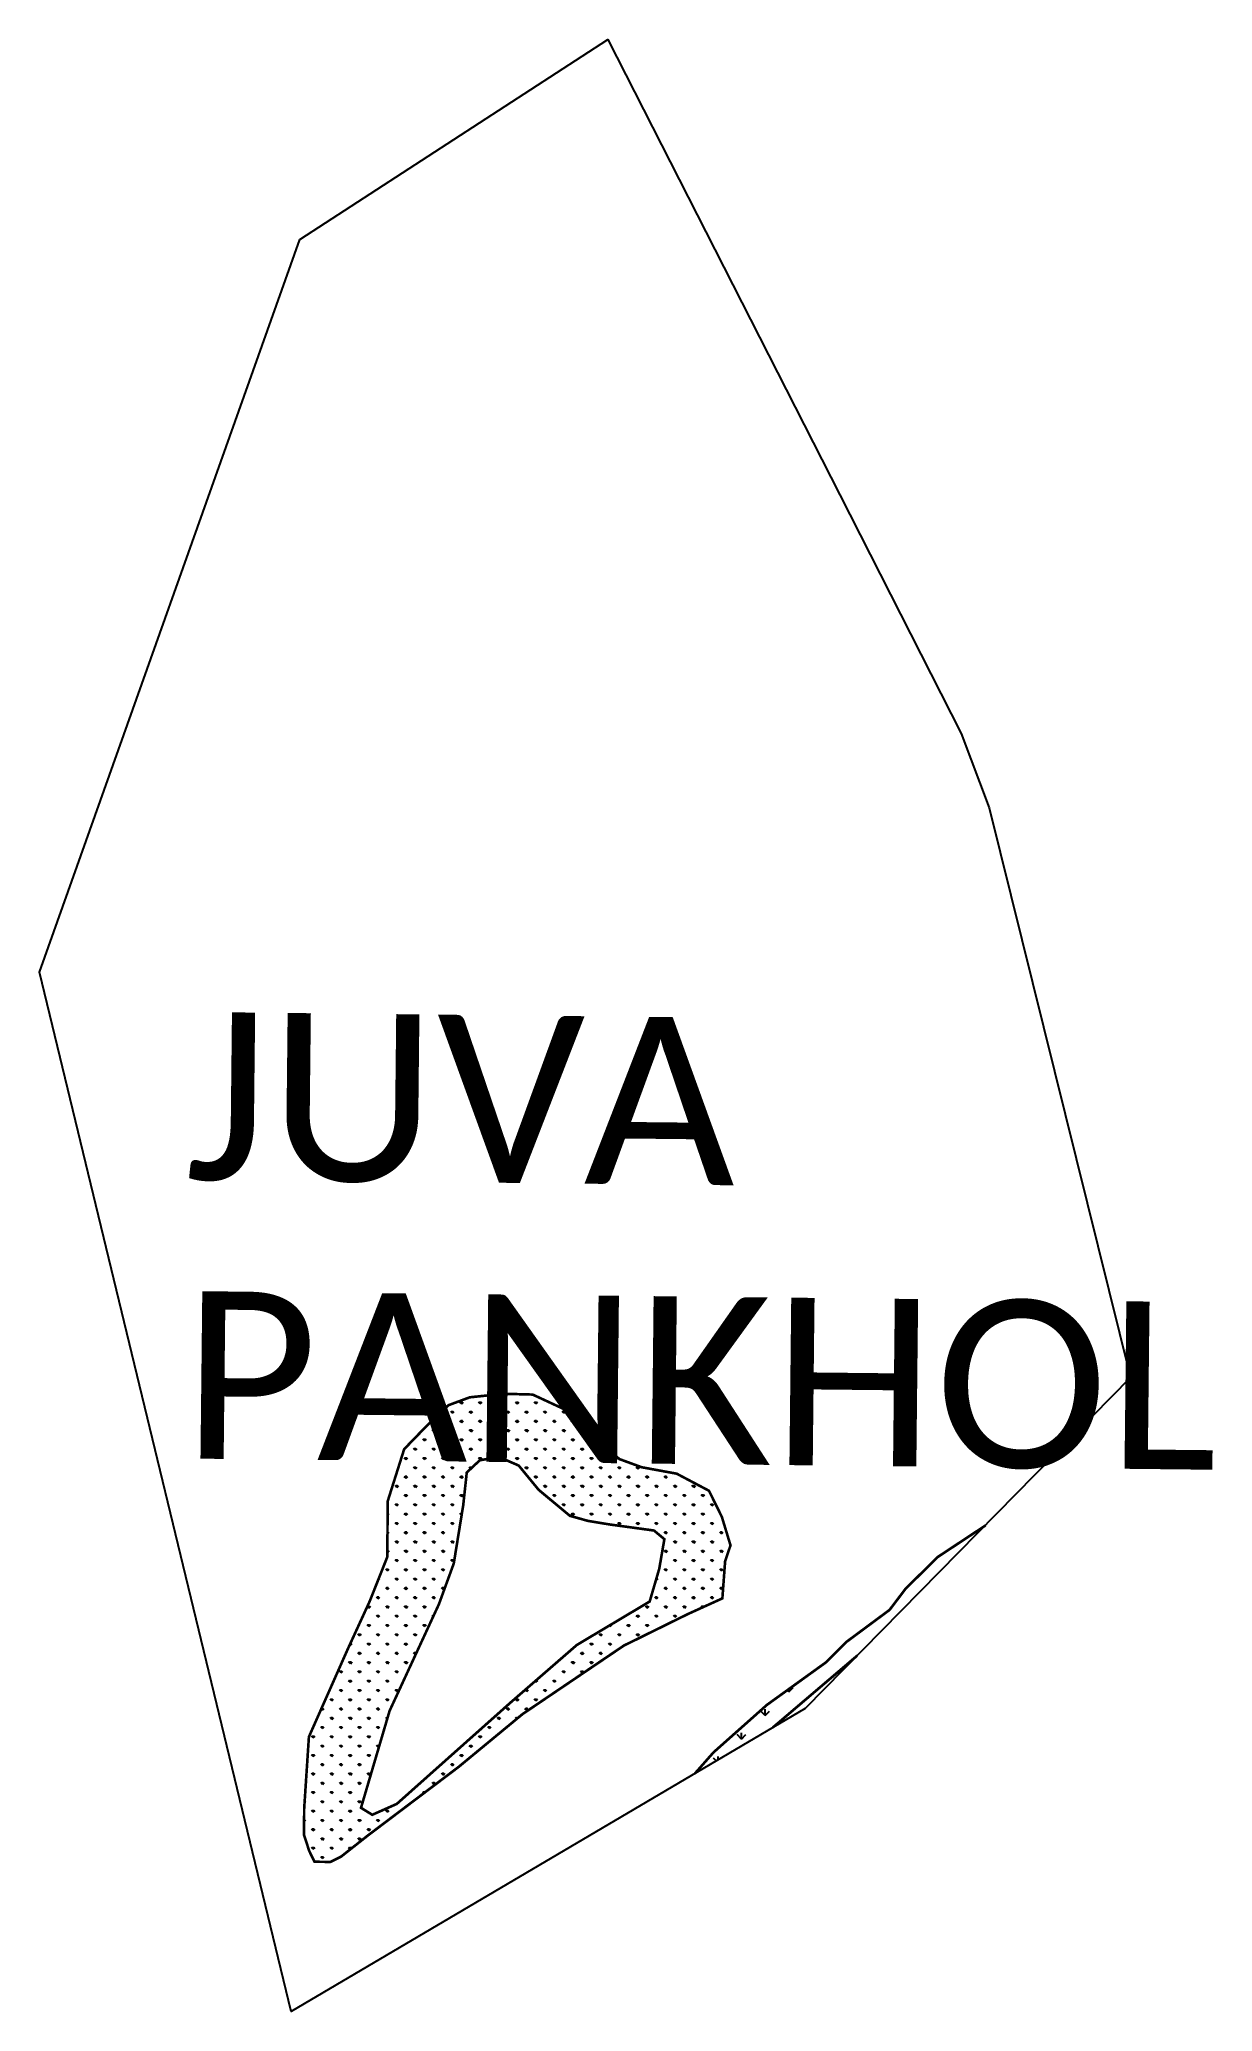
# Model space of a CAD drawing. Header units: metres. Extents: x 335398 to 336292, y 1783666 to 1785169.
import ezdxf

# ---------------------------------------------------------------- set-up
doc = ezdxf.new("R2010")
doc.units = ezdxf.units.M
doc.layers.add('MANGROOVES BUFFER ZONE', color=120, linetype='Continuous')
doc.layers.add('VILLAGE NAME', color=250, linetype='Continuous')

msp = doc.modelspace()

# ---------------------------------------------------------------- hatches: boundary and pattern name
at = {"layer": 'MANGROOVES BUFFER ZONE'}
h = msp.add_hatch(dxfattribs=at)
h.set_pattern_fill('GRASS', color=256, scale=10)
h.set_pattern_definition([(90, (0, 0), (-7.07106781, 7.07106781), [1.875, -12.26713563]), (45, (0, 0), (-7.07106781, 7.07106781), [1.875, -8.125]), (135, (0, 0), (-7.07106781, -7.07106781), [1.875, -8.125])])
h.paths.add_polyline_path([(335803.1, 1784123.1), (335774.2, 1784136.5), (335751.9, 1784137.1), (335726.3, 1784134.4), (335710.1, 1784128.4), (335694.8, 1784114), (335676.3, 1784094.9), (335663.7, 1784055.1), (335663.5, 1784012.9), (335650, 1783978.9), (335633.2, 1783942.3), (335603.7, 1783875.7), (335600.1, 1783821), (335600, 1783800.8), (335604, 1783788.6), (335608, 1783780.5), (335620.1, 1783780.4), (335628.2, 1783784.4), (335648.6, 1783800.5), (335717.7, 1783852.7), (335766.5, 1783893), (335843.7, 1783945.2), (335892.4, 1783969.2), (335918.8, 1783981.2), (335920.9, 1784009.5), (335925, 1784021.6), (335918.4, 1784043.3), (335908.6, 1784063.2), (335884, 1784076.2), (335857.4, 1784081.1), (335840.4, 1784087.3), (335823.4, 1784101.2)])
h.paths.add_polyline_path([(335763.6, 1784082.4), (335778.8, 1784063.9), (335802.6, 1784044.1), (335816.5, 1784040.2), (335833, 1784037.5), (335866.7, 1784032.9), (335874.6, 1784026.3), (335870.7, 1784003.8), (335863.4, 1783978.8), (335807.9, 1783945.7), (335757.7, 1783902.1), (335670.7, 1783824.6), (335652, 1783816.3), (335643.4, 1783821.6), (335665.2, 1783895.5), (335702.8, 1783976.8), (335714.1, 1784007.8), (335721.3, 1784052.1), (335724, 1784077.1), (335733.9, 1784086.4), (335748.4, 1784089)], flags=16)
h = msp.add_hatch(dxfattribs=at)
h.set_pattern_fill('GRASS', color=256)
h.paths.add_polyline_path([(336021.6, 1783937.6), (336118.4, 1784036), (336082.9, 1784012.7), (336058.4, 1783988.5), (336046.2, 1783972.4), (336013.7, 1783948.3), (335997.4, 1783932.2), (335952.7, 1783900), (335912, 1783863.8), (335897.8, 1783847.7), (335957.2, 1783882.7), (335957.7, 1783883.2)])

# ---------------------------------------------------------------- linework, layer by layer
at = {"color": 3}
msp.add_lwpolyline([(335596.7, 1785016.5), (335831.6, 1785169), (336008.3, 1784822.1), (336100.8, 1784640.3), (336122.1, 1784583.5), (336229.8, 1784149.4), (335981.9, 1783897.3), (335590.1, 1783666.4), (335398.3, 1784458.4), (335596.7, 1785016.5)], dxfattribs=at)
at = {"layer": 'MANGROOVES BUFFER ZONE', "const_width": 2}
for points in [[(335803.1, 1784123.1), (335774.2, 1784136.5), (335751.9, 1784137.1), (335726.3, 1784134.4), (335710.1, 1784128.4), (335694.8, 1784114), (335676.3, 1784094.9), (335663.7, 1784055.1), (335663.5, 1784012.9), (335650, 1783978.9), (335633.2, 1783942.3), (335603.7, 1783875.7), (335600.1, 1783821), (335600, 1783800.8), (335604, 1783788.6), (335608, 1783780.5), (335620.1, 1783780.4), (335628.2, 1783784.4), (335648.6, 1783800.5), (335717.7, 1783852.7), (335766.5, 1783893), (335843.7, 1783945.2), (335892.4, 1783969.2), (335918.8, 1783981.2), (335920.9, 1784009.5), (335925, 1784021.6), (335918.4, 1784043.3), (335908.6, 1784063.2), (335884, 1784076.2), (335857.4, 1784081.1), (335840.4, 1784087.3), (335823.4, 1784101.2), (335803.1, 1784123.1)], [(335763.6, 1784082.4), (335778.8, 1784063.9), (335802.6, 1784044.1), (335816.5, 1784040.2), (335833, 1784037.5), (335866.7, 1784032.9), (335874.6, 1784026.3), (335870.7, 1784003.8), (335863.4, 1783978.8), (335807.9, 1783945.7), (335757.7, 1783902.1), (335670.7, 1783824.6), (335652, 1783816.3), (335643.4, 1783821.6), (335665.2, 1783895.5), (335702.8, 1783976.8), (335714.1, 1784007.8), (335721.3, 1784052.1), (335724, 1784077.1), (335733.9, 1784086.4), (335748.4, 1784089), (335763.6, 1784082.4)]]:
    msp.add_lwpolyline(points, close=True, dxfattribs=at)
for points in [[(336119.4, 1784036.8), (336082.9, 1784012.7), (336058.4, 1783988.5), (336046.2, 1783972.4), (336013.7, 1783948.3), (335997.4, 1783932.2), (335952.7, 1783900), (335912, 1783863.8), (335897.8, 1783847.7)], [(335957.2, 1783882.7), (335957.7, 1783883.2), (336021.6, 1783937.6)]]:
    msp.add_lwpolyline(points, dxfattribs=at)

# ---------------------------------------------------------------- texts
at = {"layer": 'VILLAGE NAME', "insert": (335510.5, 1784428.1), "char_height": 127.606, "attachment_point": 1, "rotation": 359.3742}
msp.add_mtext_dynamic_manual_height_columns('{\\fCalibri|b0|i0|c0|p34;JUVA PANKHOL}', width=785.058, gutter_width=638, heights=[0], dxfattribs=at)

doc.saveas('drawing.dxf')
